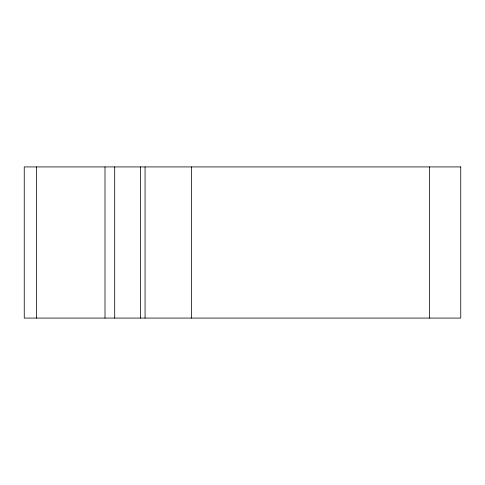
<?xml version="1.0" encoding="UTF-8"?>
<svg xmlns="http://www.w3.org/2000/svg" width="485" height="485" viewBox="0 0 485 485"><rect width="100%" height="100%" fill="white"/><g stroke="black" fill="none" stroke-linecap="round" stroke-linejoin="round"><path stroke-width="0.73" d="M429.51 166.919L429.51 318.081M191.417 166.919L191.417 318.081M145.057 166.919L145.057 318.081M140.529 166.919L140.529 318.081M114.702 166.919L114.702 318.081M105.002 166.919L105.002 318.081M36.599 166.919L36.599 318.081M460.75 166.919L24.25 166.919L24.25 318.081L460.75 318.081L460.75 166.919"/></g></svg>
